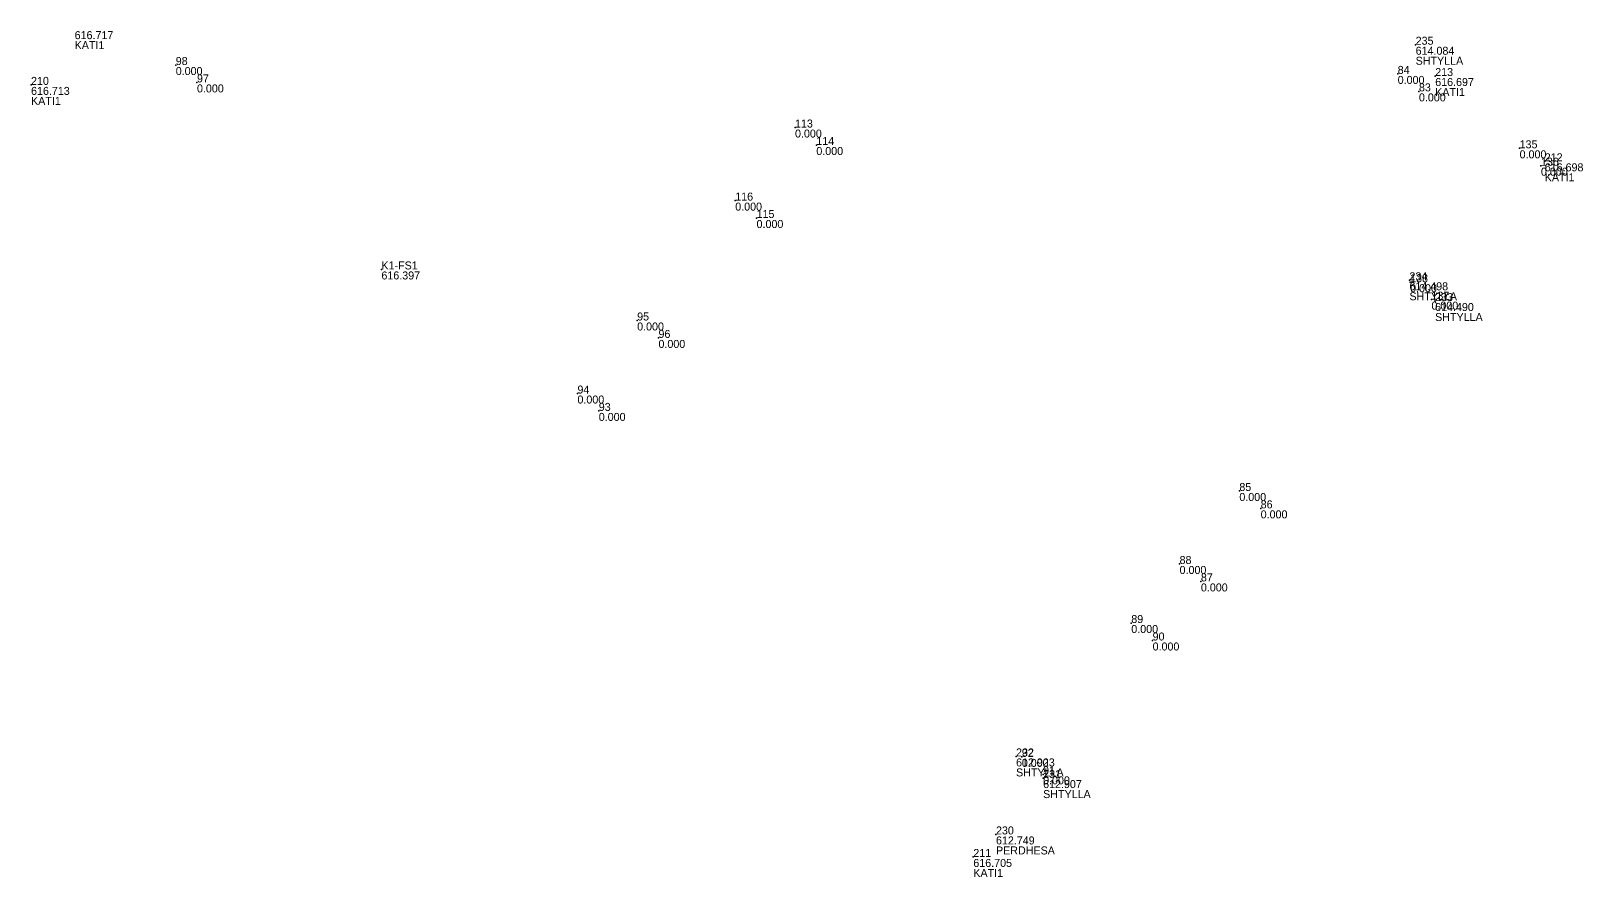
# Model space of a CAD drawing. Header units: metres. Extents: x 7512537 to 7512639, y 4691688 to 4691746.
# Drawn here: x 7512589.86 to 7512609.59, y 4691706.4 to 4691717.15 of the extents above; entities that cross this region are included whole.
import ezdxf

# ---------------------------------------------------------------- set-up
doc = ezdxf.new("R2010")
doc.units = ezdxf.units.M
doc.header["$PDSIZE"] = 1.526071
doc.layers.get('0').update_dxf_attribs({"color": 8})
for name, color, linetype in [('PNTDESC', 1, 'Continuous'), ('PNTELEV', 2, 'Continuous'), ('PNTNO', 3, 'Continuous')]:
    doc.layers.add(name, color=color, linetype=linetype)

msp = doc.modelspace()

# ---------------------------------------------------------------- linework, layer by layer
for p in [(7512607.465084, 4691716.979008, 614.084448), (7512591.702, 4691716.721), (7512589.862298, 4691716.468479, 616.7129), (7512591.972, 4691716.5), (7512607.237, 4691716.608), (7512607.713831, 4691716.581188, 616.697279), (7512607.507, 4691716.386), (7512599.575, 4691715.926), (7512599.846, 4691715.704), (7512608.787, 4691715.662), (7512609.106359, 4691715.496559, 616.697548), (7512609.058, 4691715.441), (7512598.815, 4691714.997), (7512599.086, 4691714.776), (7512594.316707, 4691714.121853, 616.396796), (7512607.38592, 4691713.984056, 614.497703), (7512607.395, 4691713.96), (7512607.666, 4691713.738), (7512607.712711, 4691713.720139, 614.490216), (7512597.568, 4691713.473), (7512597.839, 4691713.251), (7512596.809, 4691712.544), (7512597.08, 4691712.323), (7512605.224, 4691711.305), (7512605.495, 4691711.084), (7512604.464, 4691710.377), (7512604.735, 4691710.155), (7512603.85, 4691709.626), (7512604.121, 4691709.404), (7512602.38527, 4691707.929768, 612.923343), (7512602.458, 4691707.924), (7512602.729, 4691707.702), (7512602.72936, 4691707.65444, 612.907426), (7512602.129908, 4691706.937965, 612.748504), (7512601.841735, 4691706.651458, 616.705459)]:
    msp.add_point(p)

# ---------------------------------------------------------------- texts
at = {"layer": 'PNTDESC', "color": 8}
for s, p in [('KATI1', (7512590.416826, 4691716.922918)), ('SHTYLLA', (7512607.465084, 4691716.724663)), ('KATI1', (7512589.862298, 4691716.214133)), ('KATI1', (7512607.713831, 4691716.326843)), ('KATI1', (7512609.106359, 4691715.242213)), ('SHTYLLA', (7512607.38592, 4691713.729711)), ('SHTYLLA', (7512607.712711, 4691713.465794)), ('SHTYLLA', (7512602.38527, 4691707.675423)), ('SHTYLLA', (7512602.72936, 4691707.400095)), ('PERDHESA', (7512602.129908, 4691706.68362)), ('KATI1', (7512601.841735, 4691706.397113))]:
    msp.add_text(s, height=0.101738, dxfattribs=at).set_placement(p)
at = {"layer": 'PNTELEV'}
for s, p in [('616.717', (7512590.416826, 4691717.05009)), ('614.084', (7512607.465084, 4691716.851836)), ('0.000', (7512591.702, 4691716.593827)), ('0.000', (7512591.972, 4691716.372827)), ('0.000', (7512607.237, 4691716.480827)), ('616.697', (7512607.713831, 4691716.454015)), ('616.713', (7512589.862298, 4691716.341306)), ('0.000', (7512607.507, 4691716.258827)), ('0.000', (7512599.575, 4691715.798827)), ('0.000', (7512599.846, 4691715.576827)), ('0.000', (7512608.787, 4691715.534827)), ('616.698', (7512609.106359, 4691715.369386)), ('0.000', (7512609.058, 4691715.313827)), ('0.000', (7512598.815, 4691714.869827)), ('0.000', (7512599.086, 4691714.648827)), ('616.397', (7512594.316707, 4691713.99468)), ('614.498', (7512607.38592, 4691713.856883)), ('0.000', (7512607.395, 4691713.832827)), ('0.000', (7512607.666, 4691713.610827)), ('614.490', (7512607.712711, 4691713.592966)), ('0.000', (7512597.568, 4691713.345827)), ('0.000', (7512597.839, 4691713.123827)), ('0.000', (7512596.809, 4691712.416827)), ('0.000', (7512597.08, 4691712.195827)), ('0.000', (7512605.224, 4691711.177827)), ('0.000', (7512605.495, 4691710.956827)), ('0.000', (7512604.464, 4691710.249827)), ('0.000', (7512604.735, 4691710.027827)), ('0.000', (7512603.85, 4691709.498827)), ('0.000', (7512604.121, 4691709.276827)), ('612.923', (7512602.38527, 4691707.802596)), ('0.000', (7512602.458, 4691707.796827)), ('0.000', (7512602.729, 4691707.574827)), ('612.907', (7512602.72936, 4691707.527267)), ('612.749', (7512602.129908, 4691706.810793)), ('616.705', (7512601.841735, 4691706.524285))]:
    msp.add_text(s, height=0.101738, dxfattribs=at).set_placement(p)
at = {"layer": 'PNTNO', "color": 8}
for s, p in [('235', (7512607.465084, 4691716.979008)), ('98', (7512591.702, 4691716.721)), ('84', (7512607.237, 4691716.608)), ('213', (7512607.713831, 4691716.581188)), ('210', (7512589.862298, 4691716.468479)), ('97', (7512591.972, 4691716.5)), ('83', (7512607.507, 4691716.386)), ('113', (7512599.575, 4691715.926)), ('114', (7512599.846, 4691715.704)), ('135', (7512608.787, 4691715.662)), ('136', (7512609.058, 4691715.441)), ('212', (7512609.106359, 4691715.496559)), ('116', (7512598.815, 4691714.997)), ('115', (7512599.086, 4691714.776)), ('K1-FS1', (7512594.316707, 4691714.121853)), ('234', (7512607.38592, 4691713.984056)), ('138', (7512607.395, 4691713.96)), ('137', (7512607.666, 4691713.738)), ('233', (7512607.712711, 4691713.720139)), ('95', (7512597.568, 4691713.473)), ('96', (7512597.839, 4691713.251)), ('94', (7512596.809, 4691712.544)), ('93', (7512597.08, 4691712.323)), ('85', (7512605.224, 4691711.305)), ('86', (7512605.495, 4691711.084)), ('88', (7512604.464, 4691710.377)), ('87', (7512604.735, 4691710.155)), ('89', (7512603.85, 4691709.626)), ('90', (7512604.121, 4691709.404)), ('232', (7512602.38527, 4691707.929768)), ('92', (7512602.458, 4691707.924)), ('91', (7512602.729, 4691707.702)), ('231', (7512602.72936, 4691707.65444)), ('230', (7512602.129908, 4691706.937965)), ('211', (7512601.841735, 4691706.651458))]:
    msp.add_text(s, height=0.101738, dxfattribs=at).set_placement(p)

doc.saveas('drawing.dxf')
